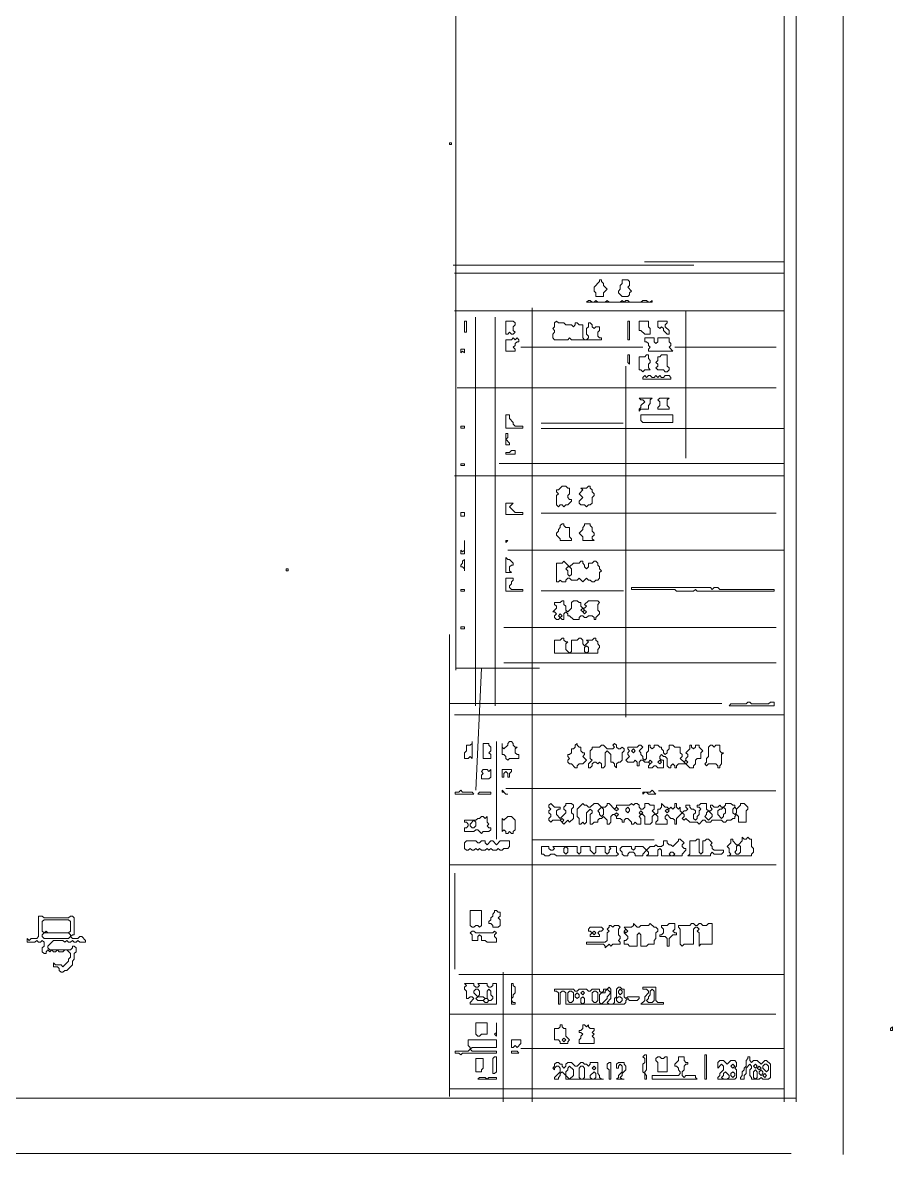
# Model space of a CAD drawing. Extents: x 12 to 2459, y 13 to 1740.
# Drawn here: x 1996 to 2459, y 24 to 627 of the extents above; entities that cross this region are included whole.
import ezdxf

# ---------------------------------------------------------------- set-up
doc = ezdxf.new("R2010")
doc.units = 0
doc.layers.add('TRACE_STRAIGHT', color=5, linetype='Continuous', lineweight=0)
doc.layers.add('TRACE_TEXT_SYMBOL', color=6, linetype='Continuous', lineweight=0)

msp = doc.modelspace()

# ---------------------------------------------------------------- linework, layer by layer
at = {"layer": 'TRACE_STRAIGHT', "color": 5}
for p, q in [((2226.37, 1713.1), (2226.37, 282)), ((2401.25, 1714), (2401.25, 52)), ((2407.71, 1713.1), (2407.71, 52)), ((2432.84, 1715.13), (2432.84, 24)), ((2225, 497.78), (2353.13, 497.78)), ((2326.87, 499.55), (2401.25, 499.55)), ((2225.62, 493.57), (2401.25, 493.57)), ((2225.63, 473.43), (2401.25, 473.43)), ((2267.12, 475), (2267.12, 52)), ((2349, 473.43), (2349, 395)), ((2236.81, 470), (2236.81, 263)), ((2247.28, 470), (2247.28, 263)), ((2261, 454), (2326, 454)), ((2343, 454), (2397, 454)), ((2317, 444), (2317, 257)), ((2227, 432.49), (2397, 432.49)), ((2271.87, 413.64), (2315.61, 413.64)), ((2271.87, 410.83), (2401.25, 410.83)), ((2249.5, 392.14), (2401.25, 392.14)), ((2225.62, 385.49), (2401.25, 385.49)), ((2271.87, 365.64), (2397, 365.64)), ((2254, 345.93), (2401.25, 345.93)), ((2271.87, 324.31), (2315.63, 324.31)), ((2252, 304.67), (2397, 304.67)), ((2222.94, 301), (2222.94, 54.83)), ((2252, 285.91), (2397, 285.91)), ((2226.37, 283), (2271, 283)), ((2237, 218), (2240, 283)), ((2222.94, 264.27), (2368.13, 264.27)), ((2225.62, 258.27), (2401.25, 258.27)), ((2248, 244), (2248, 192)), ((2253, 219), (2325, 219)), ((2334.36, 217.63), (2396.88, 217.63)), ((2267.12, 191.5), (2332, 191.5)), ((2222.94, 178.21), (2397, 178.21)), ((2225.89, 173.88), (2225.89, 122.62)), ((2251.5, 121), (2251.5, 52)), ((2228, 119.82), (2401.25, 119.82)), ((2222.94, 98.73), (2396.88, 98.73)), ((2261, 80.38), (2401.25, 80.38)), ((2222.94, 58.92), (2401.25, 58.92)), ((1250, 53.98), (2407.71, 53.98)), ((24.37, 24.38), (2405, 24.38))]:
    msp.add_line(p, q, dxfattribs=at)
at = {"layer": 'TRACE_TEXT_SYMBOL', "color": 6}
for points in [[(2223, 563), (2224, 563), (2224, 562), (2223, 562)], [(2303, 490), (2303, 489), (2300, 486), (2300, 484), (2301, 483), (2301, 481), (2305, 481), (2305, 483), (2307, 485), (2305, 487), (2305, 488), (2304, 489), (2304, 490)], [(2315, 490), (2315, 488), (2314, 487), (2314, 485), (2313, 484), (2313, 483), (2315, 481), (2318, 481), (2319, 482), (2319, 483), (2320, 484), (2318, 486), (2319, 487), (2319, 489), (2318, 490)], [(2297, 479), (2296, 478), (2331, 478), (2331, 479), (2330, 478), (2329, 478), (2328, 479), (2326, 479), (2325, 478), (2319, 478), (2318, 479), (2317, 479), (2316, 478), (2315, 479), (2314, 478), (2308, 478), (2307, 479), (2306, 478), (2302, 478), (2301, 479), (2300, 478), (2299, 478), (2298, 479)], [(2231, 468), (2232, 468), (2232, 462), (2231, 462)], [(2253, 468), (2253, 461), (2254, 461), (2255, 462), (2256, 461), (2257, 461), (2258, 462), (2257, 463), (2257, 465), (2258, 466), (2258, 467), (2257, 468)], [(2280, 468), (2279, 467), (2279, 465), (2278, 464), (2279, 463), (2279, 462), (2278, 461), (2278, 459), (2279, 458), (2286, 458), (2287, 459), (2288, 458), (2304, 458), (2304, 459), (2303, 459), (2302, 460), (2302, 462), (2303, 463), (2303, 465), (2301, 465), (2300, 464), (2299, 465), (2299, 466), (2298, 467), (2297, 467), (2297, 465), (2296, 464), (2296, 461), (2297, 460), (2297, 459), (2296, 458), (2295, 458), (2294, 459), (2294, 466), (2292, 466), (2291, 467), (2290, 467), (2290, 466), (2289, 465), (2288, 466), (2285, 466), (2284, 467), (2281, 467)], [(2318, 468), (2318, 458), (2319, 458), (2319, 468)], [(2324, 468), (2324, 463), (2325, 463), (2327, 461), (2330, 461), (2330, 464), (2329, 465), (2329, 468)], [(2334, 468), (2334, 465), (2335, 464), (2336, 465), (2337, 464), (2337, 463), (2339, 461), (2340, 461), (2340, 463), (2338, 465), (2338, 466), (2339, 467), (2339, 468)], [(2257, 459), (2256, 458), (2253, 458), (2253, 452), (2258, 452), (2258, 453), (2257, 454), (2258, 455), (2258, 456), (2259, 457), (2260, 457), (2260, 458), (2259, 459), (2258, 458)], [(2327, 459), (2327, 457), (2328, 457), (2329, 456), (2329, 455), (2330, 454), (2329, 453), (2329, 452), (2342, 452), (2340, 454), (2341, 455), (2341, 456), (2340, 457), (2340, 459), (2334, 459), (2334, 457), (2333, 456), (2332, 457), (2332, 459)], [(2229, 453), (2229, 451), (2230, 452), (2231, 451), (2231, 453)], [(2318, 450), (2318, 446), (2319, 445), (2319, 450)], [(2328, 450), (2327, 449), (2324, 449), (2324, 442), (2325, 442), (2326, 441), (2327, 442), (2330, 442), (2329, 443), (2329, 445), (2330, 446), (2330, 447), (2329, 448), (2329, 450)], [(2336, 450), (2335, 449), (2334, 449), (2334, 447), (2333, 446), (2334, 445), (2334, 444), (2333, 443), (2334, 442), (2337, 442), (2338, 441), (2339, 441), (2340, 442), (2340, 443), (2339, 444), (2339, 450)], [(2327, 439), (2326, 438), (2326, 437), (2341, 437), (2341, 438), (2340, 439), (2338, 439), (2337, 438), (2336, 438), (2335, 439), (2334, 438), (2333, 439), (2332, 438), (2331, 438), (2330, 439), (2329, 439), (2328, 438)], [(2324, 427), (2325, 426), (2326, 426), (2327, 425), (2325, 423), (2325, 422), (2324, 421), (2324, 420), (2325, 421), (2329, 421), (2329, 423), (2330, 424), (2330, 426), (2331, 427)], [(2335, 427), (2334, 426), (2335, 425), (2335, 423), (2334, 422), (2334, 421), (2340, 421), (2340, 422), (2339, 423), (2339, 426), (2340, 427)], [(2253, 418), (2253, 411), (2262, 411), (2262, 412), (2258, 412), (2257, 413), (2257, 414), (2255, 416), (2255, 418)], [(2325, 418), (2325, 415), (2326, 414), (2342, 414), (2342, 418)], [(2229, 412), (2229, 411), (2231, 411), (2231, 412)], [(2253, 408), (2253, 402), (2255, 402), (2255, 403), (2253, 405), (2254, 406), (2254, 408)], [(2256, 399), (2255, 398), (2253, 398), (2253, 397), (2258, 397), (2258, 399)], [(2229, 392), (2229, 391), (2231, 391), (2231, 392)], [(2283, 380), (2281, 378), (2280, 378), (2280, 377), (2281, 376), (2280, 375), (2280, 370), (2281, 369), (2282, 370), (2283, 370), (2284, 369), (2285, 370), (2286, 370), (2288, 372), (2288, 373), (2287, 373), (2286, 374), (2286, 375), (2287, 376), (2287, 379), (2286, 379), (2285, 380)], [(2297, 380), (2296, 379), (2293, 379), (2294, 378), (2292, 376), (2294, 374), (2292, 372), (2292, 371), (2293, 370), (2295, 370), (2296, 369), (2297, 370), (2298, 370), (2299, 371), (2299, 374), (2300, 375), (2300, 376), (2299, 377), (2299, 378), (2298, 379), (2298, 380)], [(2253, 371), (2253, 365), (2262, 365), (2262, 366), (2258, 366), (2255, 369), (2257, 371)], [(2229, 366), (2229, 364), (2231, 364), (2231, 366)], [(2283, 360), (2282, 359), (2282, 358), (2281, 357), (2281, 356), (2280, 355), (2280, 354), (2282, 352), (2282, 351), (2288, 351), (2288, 352), (2287, 353), (2287, 358), (2285, 358), (2284, 359), (2284, 360)], [(2295, 360), (2295, 359), (2294, 358), (2294, 357), (2292, 355), (2294, 353), (2294, 351), (2300, 351), (2299, 352), (2299, 353), (2300, 354), (2300, 355), (2299, 356), (2299, 358), (2298, 359), (2298, 360)], [(2231, 351), (2231, 346), (2230, 345), (2229, 346), (2229, 344), (2231, 344)], [(2253, 351), (2253, 350), (2254, 351)], [(2231, 341), (2230, 340), (2230, 339), (2229, 338), (2229, 337), (2230, 337), (2231, 336), (2231, 335)], [(2253, 342), (2253, 334), (2256, 334), (2255, 335), (2255, 337), (2256, 338), (2257, 338), (2257, 339), (2255, 341), (2254, 341)], [(2284, 340), (2283, 339), (2280, 339), (2280, 329), (2281, 329), (2282, 330), (2283, 329), (2285, 329), (2285, 330), (2286, 331), (2287, 331), (2288, 330), (2291, 330), (2292, 331), (2294, 329), (2296, 331), (2297, 330), (2298, 330), (2299, 329), (2300, 329), (2301, 330), (2302, 330), (2303, 331), (2303, 334), (2304, 335), (2303, 336), (2303, 337), (2302, 338), (2302, 339), (2301, 340), (2300, 340), (2299, 339), (2297, 339), (2297, 337), (2296, 336), (2295, 337), (2295, 338), (2294, 339), (2294, 340), (2293, 340), (2292, 339), (2289, 339), (2287, 337)], [(2136, 336), (2136, 335), (2137, 335), (2137, 336)], [(2285, 336), (2286, 337), (2287, 337), (2288, 336), (2288, 333), (2287, 332), (2286, 333), (2286, 335)], [(2253, 331), (2253, 324), (2262, 324), (2262, 325), (2256, 325), (2255, 326), (2255, 327), (2256, 328), (2256, 329), (2257, 330), (2257, 331)], [(2320, 326), (2320, 325), (2343, 325), (2344, 324), (2353, 324), (2354, 325), (2355, 324), (2396, 324), (2396, 325), (2367, 325), (2366, 326), (2364, 326), (2363, 325), (2362, 326)], [(2229, 325), (2229, 324), (2231, 324), (2231, 325)], [(2283, 319), (2282, 318), (2279, 318), (2279, 317), (2280, 316), (2280, 315), (2278, 313), (2279, 313), (2280, 312), (2279, 311), (2279, 310), (2280, 309), (2281, 309), (2282, 310), (2283, 309), (2284, 309), (2284, 312), (2285, 313), (2286, 312), (2286, 311), (2287, 311), (2289, 309), (2292, 309), (2292, 310), (2293, 311), (2294, 311), (2295, 310), (2296, 310), (2297, 311), (2299, 311), (2300, 310), (2300, 309), (2301, 309), (2301, 310), (2303, 312), (2303, 313), (2302, 314), (2302, 317), (2303, 318), (2302, 319), (2297, 319), (2295, 317), (2296, 316), (2295, 315), (2294, 315), (2293, 316), (2293, 318), (2292, 318), (2291, 319), (2289, 319), (2288, 318), (2288, 315), (2286, 313), (2285, 314), (2285, 316), (2284, 317), (2284, 319)], [(2293, 314), (2294, 315), (2295, 314), (2294, 313)], [(2294, 313), (2295, 314), (2296, 313), (2295, 312)], [(2281, 311), (2282, 312), (2283, 311), (2282, 310)], [(2229, 305), (2229, 304), (2231, 304), (2231, 305)], [(2283, 299), (2282, 298), (2279, 298), (2279, 291), (2302, 291), (2302, 293), (2303, 294), (2303, 295), (2302, 296), (2302, 297), (2301, 298), (2301, 299), (2300, 299), (2299, 298), (2296, 298), (2297, 297), (2295, 295), (2294, 296), (2294, 298), (2293, 299), (2292, 299), (2291, 298), (2288, 298), (2288, 292), (2287, 291), (2285, 293), (2285, 296), (2286, 297), (2285, 297), (2284, 298), (2284, 299)], [(2295, 294), (2296, 295), (2297, 294), (2297, 292), (2296, 291), (2295, 292)], [(2382, 265), (2381, 264), (2373, 264), (2372, 263), (2396, 263), (2396, 265), (2394, 265), (2393, 264), (2384, 264), (2383, 265)], [(2235, 244), (2235, 243), (2234, 242), (2232, 242), (2232, 239), (2231, 238), (2231, 235), (2233, 235), (2234, 236), (2235, 235)], [(2241, 243), (2241, 235), (2245, 235), (2245, 237), (2244, 238), (2245, 239), (2245, 241), (2244, 242), (2244, 243)], [(2255, 244), (2254, 243), (2254, 242), (2252, 240), (2251, 241), (2251, 243), (2251, 237), (2252, 237), (2253, 236), (2253, 235), (2254, 234), (2255, 235), (2260, 235), (2260, 237), (2259, 237), (2258, 238), (2258, 240), (2259, 241), (2258, 241), (2257, 242), (2257, 243), (2256, 244)], [(2291, 243), (2290, 242), (2290, 241), (2289, 240), (2288, 240), (2288, 238), (2287, 237), (2286, 237), (2286, 236), (2287, 235), (2286, 234), (2286, 233), (2287, 232), (2288, 232), (2290, 230), (2291, 230), (2291, 231), (2292, 232), (2294, 232), (2296, 234), (2294, 236), (2295, 237), (2295, 238), (2294, 238), (2293, 239), (2293, 241), (2292, 241), (2291, 242)], [(2311, 243), (2310, 242), (2311, 241), (2310, 240), (2307, 240), (2305, 242), (2304, 242), (2303, 241), (2299, 241), (2299, 240), (2298, 239), (2298, 235), (2299, 234), (2297, 232), (2297, 230), (2298, 230), (2299, 231), (2299, 232), (2300, 233), (2301, 233), (2302, 232), (2303, 233), (2304, 232), (2304, 230), (2305, 230), (2306, 231), (2306, 238), (2307, 239), (2309, 237), (2309, 233), (2310, 233), (2311, 232), (2311, 231), (2312, 230), (2312, 232), (2313, 233), (2314, 233), (2315, 234), (2315, 238), (2316, 239), (2316, 240), (2315, 241), (2314, 240), (2313, 240), (2312, 241), (2312, 242)], [(2362, 242), (2361, 241), (2361, 236), (2360, 235), (2360, 233), (2359, 232), (2360, 231), (2361, 232), (2365, 232), (2366, 231), (2366, 230), (2367, 230), (2367, 231), (2368, 232), (2368, 237), (2369, 238), (2368, 238), (2367, 239), (2367, 242), (2365, 242), (2364, 241), (2363, 242)], [(2320, 239), (2321, 240), (2322, 239), (2321, 238)], [(2329, 233), (2330, 234), (2331, 233), (2330, 232)], [(2334, 233), (2335, 234), (2336, 233), (2335, 232)], [(2348, 233), (2349, 234), (2350, 233), (2349, 232)], [(2241, 229), (2240, 228), (2241, 227), (2240, 226), (2240, 224), (2244, 224), (2245, 225), (2245, 229), (2244, 228), (2243, 229)], [(2251, 229), (2251, 225), (2252, 225), (2252, 227), (2253, 228), (2254, 227), (2254, 225), (2255, 225), (2255, 227), (2256, 228), (2256, 229)], [(2229, 218), (2228, 217), (2226, 217), (2226, 216), (2236, 216), (2235, 217), (2230, 217)], [(2251, 218), (2251, 217), (2252, 217), (2253, 216), (2254, 216), (2253, 216)], [(2331, 218), (2330, 217), (2326, 217), (2326, 216), (2327, 217), (2328, 217), (2329, 216), (2333, 216)], [(2239, 217), (2238, 216), (2245, 216), (2245, 217)], [(2277, 211), (2276, 210), (2276, 209), (2277, 208), (2276, 207), (2276, 206), (2277, 205), (2277, 204), (2276, 203), (2276, 202), (2277, 201), (2278, 202), (2282, 202), (2284, 200), (2286, 202), (2287, 201), (2289, 203), (2289, 205), (2288, 206), (2288, 208), (2289, 209), (2289, 210), (2288, 211), (2285, 211), (2285, 210), (2284, 209), (2284, 208), (2285, 207), (2285, 206), (2282, 203), (2280, 205), (2280, 207), (2281, 208), (2282, 208), (2282, 209), (2279, 209)], [(2304, 209), (2305, 208), (2305, 205), (2304, 204), (2303, 205), (2303, 206), (2302, 207)], [(2311, 208), (2312, 209), (2313, 208), (2312, 207)], [(2311, 205), (2312, 206), (2313, 205), (2312, 204)], [(2317, 208), (2318, 209), (2319, 208), (2319, 207), (2318, 206), (2317, 207)], [(2324, 206), (2325, 207), (2326, 206), (2325, 205)], [(2338, 207), (2339, 208), (2340, 207), (2339, 206)], [(2360, 206), (2361, 207), (2363, 205), (2363, 204), (2361, 202), (2359, 204), (2360, 205)], [(2368, 208), (2369, 209), (2370, 208), (2370, 206), (2369, 205), (2369, 204), (2368, 203), (2366, 205), (2366, 207), (2367, 208)], [(2374, 208), (2375, 209), (2376, 208), (2376, 206), (2375, 205), (2374, 206)], [(2240, 204), (2239, 203), (2238, 203), (2237, 202), (2231, 202), (2231, 201), (2232, 201), (2233, 200), (2233, 199), (2232, 198), (2231, 198), (2231, 196), (2236, 196), (2237, 197), (2238, 197), (2240, 195), (2241, 196), (2244, 196), (2245, 197), (2245, 198), (2244, 198), (2243, 199), (2244, 200), (2243, 201), (2243, 204), (2242, 203), (2241, 204)], [(2236, 202), (2237, 201), (2237, 199), (2236, 198), (2235, 198), (2234, 199), (2234, 200)], [(2254, 204), (2252, 202), (2251, 203), (2251, 196), (2252, 197), (2253, 196), (2253, 195), (2254, 195), (2255, 196), (2256, 195), (2257, 195), (2257, 196), (2258, 197), (2258, 202), (2256, 204)], [(2282, 202), (2283, 203), (2284, 202), (2283, 201)], [(2379, 193), (2379, 191), (2377, 189), (2376, 189), (2374, 191), (2374, 192), (2373, 192), (2373, 190), (2371, 188), (2372, 187), (2372, 185), (2373, 184), (2372, 183), (2371, 183), (2384, 183), (2384, 184), (2385, 185), (2385, 187), (2384, 188), (2384, 192), (2383, 192), (2382, 193), (2381, 192), (2380, 192)], [(2232, 191), (2231, 190), (2231, 187), (2232, 186), (2233, 186), (2234, 187), (2235, 186), (2236, 186), (2237, 187), (2238, 186), (2239, 187), (2240, 186), (2242, 186), (2243, 187), (2244, 186), (2245, 187), (2246, 186), (2248, 186), (2249, 187), (2250, 186), (2251, 186), (2252, 187), (2254, 187), (2255, 188), (2255, 191), (2250, 191), (2248, 189), (2246, 191), (2245, 191), (2243, 189), (2242, 190), (2242, 191), (2240, 191), (2239, 190), (2238, 190), (2237, 191)], [(2272, 188), (2272, 184), (2273, 184), (2274, 183), (2276, 183), (2277, 184), (2279, 184), (2280, 183), (2312, 183), (2313, 184), (2312, 185), (2312, 188), (2308, 188), (2309, 187), (2308, 186), (2308, 185), (2307, 184), (2306, 185), (2306, 188), (2301, 188), (2301, 185), (2300, 184), (2298, 186), (2298, 188), (2293, 188), (2293, 185), (2292, 184), (2291, 185), (2291, 188), (2278, 188), (2279, 187), (2278, 186), (2277, 186), (2276, 187), (2276, 188)], [(2284, 187), (2285, 188), (2286, 187), (2286, 185), (2285, 184), (2284, 185)], [(2345, 192), (2345, 191), (2342, 188), (2341, 189), (2340, 189), (2339, 190), (2339, 191), (2337, 191), (2337, 189), (2336, 188), (2334, 188), (2333, 189), (2332, 188), (2330, 188), (2328, 186), (2326, 188), (2322, 188), (2322, 187), (2321, 186), (2320, 187), (2320, 188), (2315, 188), (2314, 187), (2314, 186), (2315, 185), (2315, 184), (2316, 183), (2318, 183), (2318, 184), (2319, 185), (2321, 185), (2322, 184), (2322, 183), (2326, 183), (2326, 184), (2328, 186), (2329, 185), (2329, 184), (2328, 183), (2334, 183), (2334, 186), (2335, 187), (2336, 186), (2336, 183), (2347, 183), (2347, 184), (2349, 186), (2349, 187), (2348, 187), (2347, 188), (2347, 189), (2348, 190), (2346, 192)], [(2355, 192), (2354, 191), (2351, 191), (2351, 184), (2350, 183), (2362, 183), (2362, 184), (2363, 185), (2364, 184), (2368, 184), (2369, 185), (2369, 186), (2364, 186), (2363, 187), (2363, 188), (2362, 189), (2363, 190), (2361, 192), (2360, 192), (2359, 191), (2358, 191), (2358, 185), (2357, 184), (2356, 185), (2356, 192)], [(2376, 188), (2377, 189), (2378, 188), (2378, 185), (2377, 184), (2376, 184), (2375, 185), (2376, 186)], [(2340, 184), (2341, 185), (2342, 185), (2343, 184), (2342, 183), (2341, 183)], [(2234, 154), (2234, 146), (2235, 145), (2236, 145), (2237, 146), (2238, 146), (2239, 145), (2240, 146), (2240, 154)], [(2247, 154), (2247, 153), (2246, 152), (2246, 151), (2245, 150), (2245, 149), (2244, 148), (2244, 147), (2245, 147), (2246, 146), (2246, 145), (2249, 145), (2250, 146), (2250, 149), (2249, 150), (2250, 151), (2250, 153), (2249, 153), (2248, 154)], [(2006, 148), (2007, 149), (2020, 149), (2021, 148), (2021, 143), (2020, 142), (2009, 142), (2008, 143), (2007, 142), (2006, 143)], [(2308, 146), (2308, 145), (2307, 144), (2308, 143), (2307, 142), (2307, 138), (2306, 137), (2296, 137), (2296, 136), (2305, 136), (2306, 135), (2306, 134), (2308, 136), (2309, 135), (2310, 136), (2314, 136), (2314, 137), (2313, 138), (2314, 139), (2314, 140), (2313, 141), (2313, 144), (2314, 145), (2313, 146), (2311, 146), (2310, 145), (2309, 146)], [(2298, 145), (2297, 144), (2297, 143), (2298, 143), (2299, 142), (2298, 141), (2298, 140), (2303, 140), (2303, 141), (2302, 142), (2303, 143), (2304, 143), (2305, 144), (2304, 145)], [(2321, 147), (2321, 146), (2320, 145), (2316, 145), (2317, 144), (2316, 143), (2316, 142), (2318, 140), (2318, 139), (2317, 138), (2316, 138), (2316, 136), (2318, 136), (2319, 135), (2323, 135), (2323, 141), (2324, 142), (2325, 141), (2325, 135), (2328, 135), (2329, 136), (2332, 136), (2332, 138), (2333, 139), (2333, 142), (2334, 143), (2334, 144), (2333, 145), (2332, 145), (2330, 147), (2329, 146), (2325, 146), (2324, 145), (2323, 145)], [(2340, 147), (2339, 146), (2336, 146), (2336, 145), (2337, 144), (2337, 142), (2336, 141), (2335, 141), (2335, 140), (2338, 140), (2339, 139), (2339, 135), (2340, 135), (2340, 139), (2342, 141), (2344, 141), (2344, 142), (2343, 142), (2342, 143), (2343, 144), (2343, 147)], [(2352, 147), (2351, 146), (2345, 146), (2345, 145), (2346, 144), (2346, 136), (2347, 135), (2348, 136), (2353, 136), (2353, 144), (2354, 145), (2355, 145), (2356, 144), (2355, 143), (2356, 142), (2356, 135), (2357, 136), (2363, 136), (2363, 147), (2361, 147), (2360, 146), (2358, 146), (2357, 147), (2356, 147), (2355, 146), (2354, 146), (2353, 147)], [(2006, 141), (2007, 142), (2020, 142), (2021, 141), (2021, 140), (2020, 139), (2007, 139), (2006, 140)], [(2235, 143), (2234, 142), (2235, 141), (2235, 138), (2238, 138), (2238, 140), (2239, 141), (2240, 140), (2240, 138), (2242, 138), (2243, 137), (2248, 137), (2248, 139), (2247, 140), (2247, 141), (2248, 142), (2247, 143), (2246, 142), (2237, 142), (2236, 143)], [(2299, 142), (2300, 143), (2301, 142), (2300, 141)], [(2316, 143), (2317, 144), (2318, 143), (2317, 142)], [(2231, 115), (2232, 114), (2231, 113), (2231, 112), (2232, 111), (2232, 107), (2233, 107), (2234, 108), (2235, 108), (2236, 107), (2234, 105), (2234, 104), (2248, 104), (2248, 115), (2246, 115), (2246, 114), (2245, 113), (2244, 113), (2243, 114), (2243, 115), (2238, 115), (2239, 114), (2238, 113), (2237, 113), (2236, 114), (2236, 115)], [(2256, 115), (2256, 104), (2258, 104), (2258, 105), (2257, 105), (2256, 106), (2256, 107), (2257, 108), (2257, 109), (2258, 110), (2258, 113), (2257, 114), (2257, 115)], [(2236, 111), (2237, 112), (2238, 112), (2239, 111), (2239, 109), (2238, 108), (2236, 110)], [(2243, 111), (2244, 112), (2245, 111), (2245, 109), (2246, 108), (2246, 107), (2245, 106), (2244, 106), (2243, 107)], [(2308, 113), (2307, 112), (2305, 112), (2305, 111), (2304, 110), (2303, 111), (2303, 112), (2299, 112), (2298, 111), (2297, 111), (2296, 112), (2292, 112), (2291, 111), (2290, 111), (2289, 112), (2279, 112), (2279, 111), (2280, 111), (2281, 110), (2281, 104), (2282, 104), (2282, 110), (2283, 111), (2284, 111), (2285, 110), (2285, 104), (2316, 104), (2317, 105), (2317, 106), (2318, 107), (2319, 106), (2323, 106), (2324, 107), (2324, 108), (2318, 108), (2317, 107), (2316, 108), (2316, 112), (2315, 112), (2314, 113), (2313, 113), (2312, 112), (2312, 108), (2311, 107), (2311, 105), (2310, 104), (2308, 104), (2307, 105), (2309, 107), (2309, 112)], [(2286, 110), (2287, 111), (2288, 111), (2289, 110), (2289, 106), (2288, 105), (2287, 105), (2286, 106)], [(2290, 109), (2291, 110), (2292, 109), (2292, 108), (2291, 107), (2290, 108)], [(2293, 110), (2294, 111), (2295, 110), (2294, 109)], [(2299, 110), (2300, 111), (2301, 111), (2302, 110), (2302, 106), (2301, 105), (2300, 105), (2299, 106)], [(2306, 111), (2307, 112), (2309, 110), (2307, 108), (2307, 107), (2304, 104), (2303, 105), (2303, 109), (2304, 110), (2306, 110)], [(2313, 111), (2314, 112), (2315, 111), (2315, 110), (2314, 109), (2313, 110)], [(2326, 113), (2326, 112), (2328, 112), (2329, 111), (2329, 110), (2327, 108), (2327, 106), (2325, 104), (2337, 104), (2337, 105), (2334, 105), (2333, 106), (2333, 113)], [(2330, 111), (2331, 112), (2332, 111), (2332, 106), (2331, 105), (2329, 105), (2328, 106), (2329, 107), (2329, 108), (2330, 109)], [(2237, 107), (2238, 108), (2241, 108), (2242, 107), (2241, 106), (2238, 106)], [(2241, 106), (2242, 107), (2243, 107), (2244, 106), (2243, 105), (2242, 105)], [(2293, 107), (2294, 108), (2295, 107), (2295, 105), (2294, 104), (2293, 105)], [(2312, 107), (2313, 108), (2314, 108), (2315, 107), (2315, 106), (2314, 105), (2313, 105), (2312, 106)], [(2237, 94), (2237, 88), (2238, 87), (2239, 87), (2240, 88), (2243, 88), (2243, 94)], [(2248, 94), (2248, 89), (2247, 88), (2248, 87)], [(2282, 93), (2282, 92), (2281, 91), (2279, 91), (2279, 85), (2281, 85), (2282, 84), (2282, 83), (2286, 83), (2286, 84), (2287, 85), (2285, 87), (2285, 91), (2284, 91), (2283, 92), (2283, 93)], [(2294, 93), (2294, 91), (2293, 90), (2292, 90), (2292, 89), (2293, 89), (2294, 88), (2293, 87), (2293, 86), (2292, 85), (2292, 83), (2300, 83), (2300, 86), (2299, 87), (2300, 88), (2299, 89), (2300, 90), (2300, 91), (2298, 91), (2297, 92), (2297, 93), (2296, 92), (2295, 93)], [(2459, 92), (2458, 91), (2458, 90), (2459, 90)], [(2233, 85), (2233, 82), (2234, 81), (2234, 80), (2233, 79), (2226, 79), (2226, 78), (2228, 78), (2229, 77), (2230, 78), (2248, 78), (2248, 79), (2235, 79), (2234, 80), (2235, 81), (2248, 81), (2248, 85)], [(2256, 85), (2256, 81), (2257, 81), (2258, 82), (2259, 81), (2261, 83), (2261, 85)], [(2283, 85), (2284, 86), (2285, 85), (2284, 84)], [(2256, 79), (2256, 78), (2260, 78), (2259, 79)], [(2237, 75), (2237, 68), (2240, 68), (2240, 69), (2241, 70), (2241, 75)], [(2247, 76), (2246, 75), (2246, 67), (2247, 67), (2248, 68), (2248, 76)], [(2280, 73), (2279, 72), (2279, 71), (2278, 70), (2279, 69), (2279, 70), (2280, 71), (2281, 71), (2282, 70), (2282, 68), (2279, 65), (2279, 64), (2281, 64), (2281, 65), (2282, 66), (2282, 67), (2283, 68), (2285, 66), (2285, 64), (2305, 64), (2304, 64), (2303, 65), (2303, 66), (2302, 67), (2302, 73), (2298, 73), (2298, 72), (2297, 71), (2296, 72), (2295, 72), (2294, 73), (2293, 73), (2291, 71), (2290, 71), (2288, 73), (2286, 73), (2285, 72), (2285, 71), (2284, 70), (2283, 71), (2283, 72), (2282, 72), (2281, 73)], [(2308, 73), (2307, 72), (2307, 70), (2308, 69), (2308, 64), (2309, 64), (2309, 73)], [(2313, 73), (2312, 72), (2312, 70), (2313, 70), (2313, 71), (2314, 72), (2315, 71), (2315, 68), (2313, 66), (2313, 65), (2312, 64), (2316, 64), (2315, 64), (2314, 65), (2315, 66), (2315, 67), (2317, 69), (2317, 71), (2316, 72), (2316, 73)], [(2327, 77), (2326, 76), (2327, 75), (2327, 73), (2326, 72), (2326, 68), (2327, 67), (2327, 64), (2328, 64), (2328, 66), (2327, 67), (2327, 68), (2328, 69), (2328, 77)], [(2345, 76), (2345, 74), (2343, 72), (2343, 71), (2344, 71), (2345, 70), (2345, 69), (2346, 68), (2346, 67), (2345, 66), (2331, 66), (2331, 64), (2355, 64), (2354, 65), (2354, 66), (2349, 66), (2348, 65), (2347, 66), (2347, 68), (2348, 69), (2348, 71), (2349, 72), (2350, 72), (2350, 73), (2349, 73), (2348, 74), (2348, 76)], [(2334, 76), (2333, 75), (2333, 74), (2334, 73), (2334, 68), (2339, 68), (2339, 76), (2338, 76), (2337, 75), (2336, 75), (2335, 76)], [(2359, 77), (2359, 64), (2360, 64), (2360, 77)], [(2367, 74), (2366, 73), (2366, 70), (2368, 72), (2369, 71), (2369, 69), (2367, 67), (2367, 66), (2366, 65), (2366, 64), (2375, 64), (2376, 65), (2376, 69), (2375, 70), (2376, 71), (2376, 73), (2375, 74), (2373, 74), (2371, 72), (2369, 74)], [(2382, 76), (2382, 75), (2381, 74), (2381, 71), (2380, 70), (2380, 69), (2379, 68), (2379, 66), (2378, 65), (2378, 64), (2380, 64), (2380, 66), (2381, 67), (2381, 70), (2383, 72), (2384, 71), (2384, 70), (2383, 69), (2383, 66), (2384, 65), (2384, 64), (2388, 64), (2389, 65), (2390, 64), (2393, 64), (2394, 65), (2394, 72), (2392, 74), (2391, 74), (2389, 72), (2387, 74), (2385, 74), (2384, 73), (2383, 74), (2383, 76)], [(2286, 70), (2287, 71), (2289, 69), (2289, 66), (2287, 64), (2285, 66), (2285, 68), (2286, 69)], [(2292, 70), (2293, 71), (2294, 71), (2295, 70), (2295, 65), (2294, 64), (2293, 64), (2292, 65)], [(2300, 68), (2301, 67), (2301, 65), (2300, 64), (2299, 64), (2298, 65), (2298, 66)], [(2299, 70), (2300, 71), (2301, 70), (2300, 69)], [(2369, 67), (2370, 68), (2372, 66), (2372, 65), (2371, 64), (2369, 64), (2368, 65), (2369, 66)], [(2373, 71), (2374, 72), (2375, 71), (2374, 70)], [(2373, 67), (2374, 68), (2375, 67), (2375, 66), (2374, 65), (2373, 66)], [(2385, 71), (2386, 72), (2387, 71), (2386, 70)], [(2385, 68), (2386, 69), (2387, 68), (2387, 65), (2386, 64), (2385, 65)], [(2387, 70), (2388, 71), (2389, 70), (2388, 69)], [(2388, 68), (2389, 69), (2390, 68), (2390, 67), (2389, 66), (2388, 67)], [(2390, 71), (2391, 72), (2392, 72), (2393, 71), (2393, 69), (2392, 68), (2390, 70)], [(2390, 66), (2391, 67), (2392, 66), (2391, 65)], [(2239, 65), (2238, 64), (2248, 64), (2248, 65), (2244, 65), (2243, 64), (2242, 65)]]:
    msp.add_lwpolyline(points, close=True, dxfattribs=at)
for points in [[(2324, 242), (2323, 241), (2318, 241), (2318, 240), (2319, 239), (2318, 238), (2318, 237), (2319, 236), (2317, 234), (2318, 233), (2321, 233), (2322, 234), (2323, 233), (2323, 231), (2324, 231), (2324, 233), (2325, 234), (2326, 234), (2327, 233), (2329, 233), (2330, 232), (2329, 231), (2329, 230), (2331, 230), (2332, 231), (2333, 231), (2334, 230), (2337, 230), (2337, 234), (2336, 234), (2335, 235), (2335, 236), (2336, 237), (2337, 236), (2338, 236), (2339, 235), (2339, 231), (2340, 230), (2341, 230), (2341, 231), (2342, 232), (2343, 231), (2343, 230), (2344, 230), (2344, 231), (2345, 232), (2349, 232), (2351, 230), (2353, 230), (2353, 231), (2354, 232), (2354, 234), (2355, 235), (2357, 235), (2357, 238), (2358, 239), (2356, 241), (2356, 242), (2354, 242), (2354, 241), (2353, 240), (2352, 241), (2352, 242), (2351, 242)], [(2351, 242), (2351, 240), (2349, 238), (2350, 237), (2350, 236), (2349, 235), (2349, 234), (2348, 233), (2346, 235), (2347, 236), (2347, 237), (2346, 238), (2346, 241), (2343, 241), (2342, 242), (2340, 242), (2340, 240), (2339, 239), (2339, 238), (2338, 237), (2337, 238), (2337, 239), (2336, 240), (2336, 241), (2335, 241), (2334, 242), (2332, 242), (2332, 241), (2331, 240), (2330, 241), (2330, 242), (2329, 242), (2329, 239), (2328, 238), (2328, 235), (2327, 234), (2326, 235), (2326, 236), (2325, 237), (2325, 238), (2324, 239), (2326, 241), (2325, 242), (2324, 242)], [(2294, 211), (2291, 208), (2291, 204), (2292, 203), (2292, 200), (2293, 200), (2294, 201), (2295, 200), (2296, 201), (2296, 206), (2298, 208), (2299, 207), (2299, 206), (2298, 205), (2298, 200), (2299, 200), (2300, 201), (2302, 201), (2302, 202), (2303, 203), (2304, 203), (2305, 204), (2307, 202), (2307, 200), (2308, 200), (2309, 201), (2309, 204), (2310, 205), (2311, 205), (2312, 204), (2312, 203), (2314, 203), (2315, 202), (2315, 201), (2316, 201), (2316, 202), (2317, 203), (2318, 203), (2320, 201), (2320, 200), (2321, 200), (2322, 201), (2323, 200), (2325, 200), (2325, 203), (2324, 204), (2325, 205), (2326, 205), (2327, 204), (2327, 200), (2330, 200), (2331, 201), (2331, 204), (2332, 205), (2333, 205), (2334, 204), (2334, 202), (2333, 201), (2333, 200), (2339, 200), (2339, 202), (2338, 203), (2338, 204), (2339, 205)], [(2302, 211), (2300, 211), (2298, 209), (2297, 209), (2296, 210), (2295, 210), (2294, 211)], [(2356, 209), (2357, 208), (2356, 207), (2356, 205), (2355, 204), (2355, 203), (2354, 202), (2353, 203), (2353, 205), (2354, 206), (2354, 207), (2353, 208), (2352, 208), (2351, 209), (2351, 210), (2349, 210), (2349, 209), (2350, 208), (2349, 207), (2348, 207), (2347, 206), (2346, 207), (2346, 209), (2345, 208), (2344, 209), (2344, 211), (2343, 211), (2343, 209), (2342, 208), (2341, 209), (2340, 208), (2339, 209), (2338, 209), (2336, 211), (2336, 209), (2335, 208), (2334, 208), (2334, 206), (2333, 205), (2331, 207), (2332, 208), (2332, 210), (2330, 210), (2329, 211), (2327, 211), (2327, 209), (2326, 208), (2325, 208), (2324, 209), (2324, 210), (2323, 211), (2322, 211), (2321, 210), (2320, 211), (2319, 210), (2312, 210), (2312, 209), (2311, 208), (2308, 211), (2307, 211), (2307, 210), (2306, 209), (2304, 209), (2302, 211)], [(2339, 205), (2341, 203), (2342, 203), (2343, 202), (2343, 200), (2344, 200), (2344, 203), (2347, 206), (2348, 205), (2348, 204), (2347, 203), (2348, 202), (2349, 203), (2351, 201), (2355, 201), (2356, 200), (2358, 202), (2359, 202), (2360, 201), (2362, 201), (2363, 202), (2368, 202), (2369, 201), (2370, 201), (2371, 202), (2373, 202), (2374, 203), (2375, 203), (2375, 204), (2376, 205), (2377, 204), (2377, 201), (2381, 201), (2381, 207), (2382, 208), (2382, 209), (2380, 211), (2378, 211), (2378, 210), (2376, 208), (2375, 209), (2375, 210), (2374, 210), (2373, 211), (2370, 211), (2370, 210), (2369, 209), (2368, 209), (2367, 210), (2366, 209), (2364, 209), (2363, 210), (2362, 210), (2362, 209), (2363, 208), (2362, 207), (2361, 207), (2360, 208), (2360, 211), (2357, 211), (2356, 210), (2355, 210), (2355, 209), (2356, 209)], [(2004, 151), (2004, 140), (2003, 139), (2000, 139), (1999, 138), (1998, 139), (1998, 137), (2002, 137), (2003, 138), (2004, 137), (2005, 137), (2006, 138), (2007, 137), (2007, 135), (2006, 134), (2006, 132), (2007, 131), (2008, 131), (2008, 132), (2009, 133), (2010, 132), (2011, 133), (2012, 132), (2013, 132), (2014, 133), (2015, 132), (2017, 132), (2018, 133), (2019, 133), (2021, 131), (2021, 129), (2020, 128), (2020, 127), (2017, 124), (2016, 125), (2013, 125), (2012, 126), (2012, 124), (2014, 124), (2015, 123), (2015, 122), (2016, 121), (2017, 121), (2018, 122), (2019, 122), (2022, 125), (2022, 127), (2023, 128), (2023, 131), (2024, 132), (2024, 134), (2023, 135), (2022, 135), (2022, 134), (2021, 133), (2010, 133), (2009, 134), (2009, 135), (2012, 138), (2017, 138), (2018, 137), (2019, 138), (2020, 137), (2021, 137)], [(2021, 137), (2022, 138), (2023, 137), (2024, 137), (2025, 138), (2026, 137), (2029, 137), (2029, 138), (2027, 140), (2026, 140), (2025, 139), (2022, 139), (2021, 140), (2022, 141), (2023, 141), (2023, 150), (2022, 151), (2021, 151), (2020, 150), (2007, 150), (2006, 151), (2004, 151)]]:
    msp.add_lwpolyline(points, dxfattribs=at)

doc.saveas('drawing.dxf')
